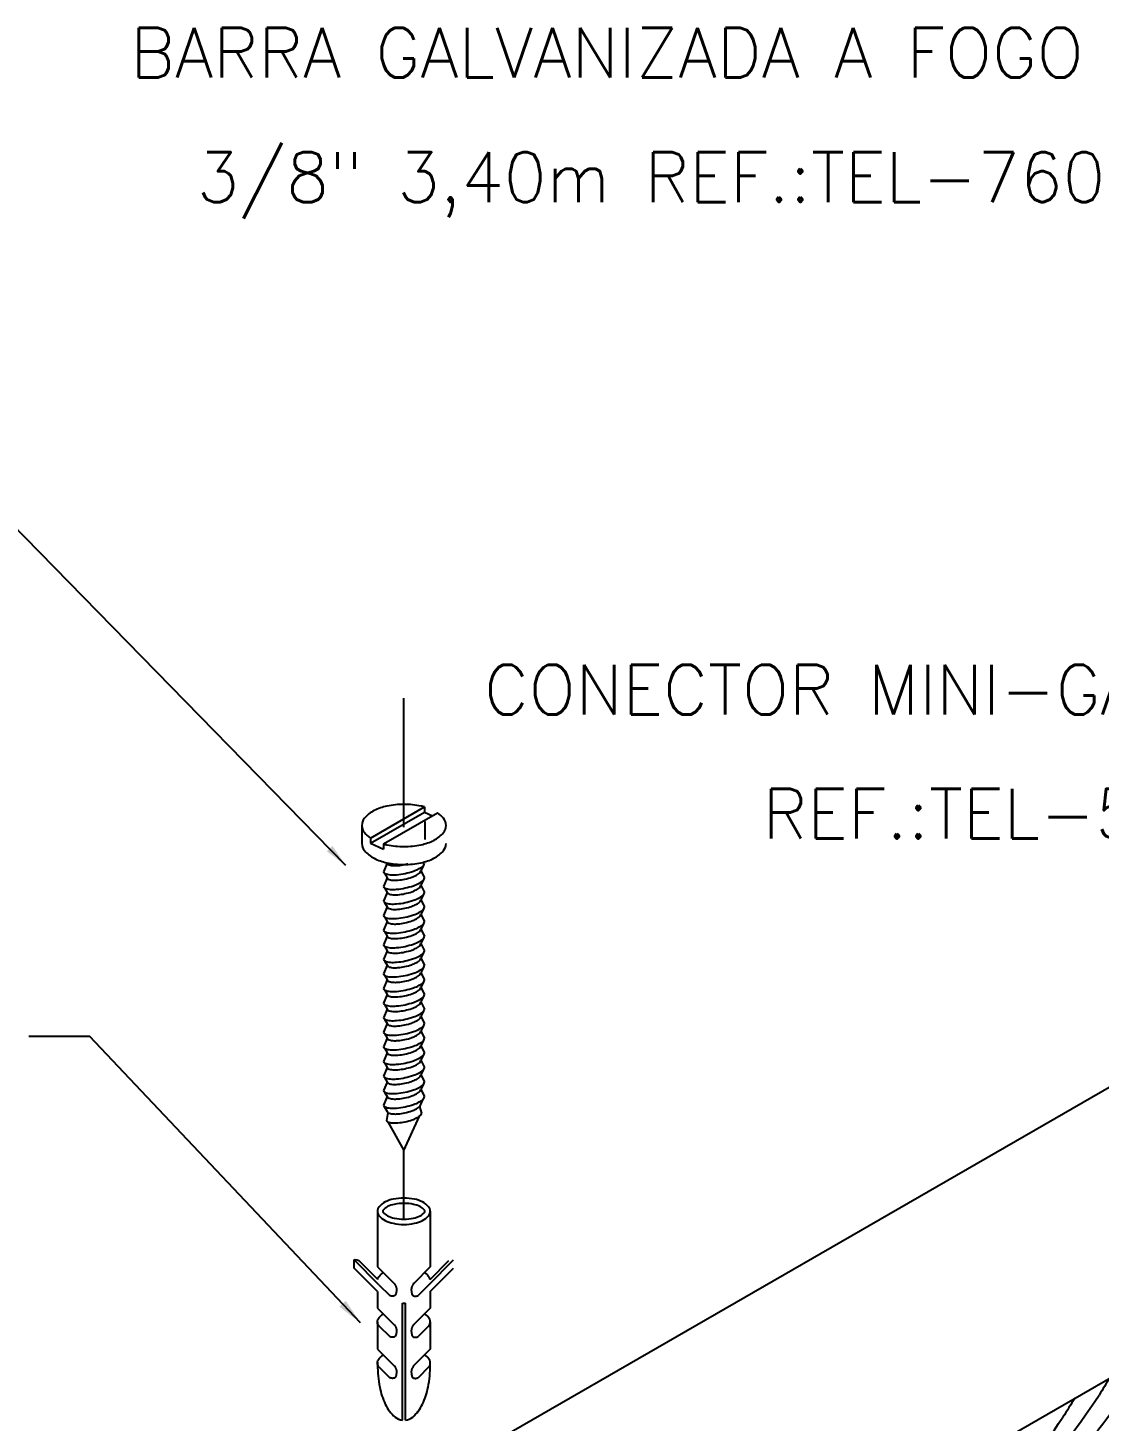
# Model space of a CAD drawing. Header units: millimetres. Extents: x -6448.6 to -6427.1, y -4392.2 to -4377.4.
# Drawn here: x -6443.34 to -6439.03, y -4382.97 to -4377.36 of the extents above; entities that cross this region are included whole.
import ezdxf

# ---------------------------------------------------------------- set-up
doc = ezdxf.new("R2010")
doc.units = ezdxf.units.MM
doc.header["$LTSCALE"] = 10
doc.linetypes.add('DASHDOT', pattern=[1, 0.5, -0.25, 0, -0.25])
doc.layers.add('Termotécnica', color=7, linetype='Continuous')
doc.styles.add('r80', font='romans.shx')

msp = doc.modelspace()

# ---------------------------------------------------------------- linework, layer by layer
at = {"layer": 'Termotécnica', "color": 2}
for p, q in [((-6442.06, -4380.7323), (-6443.6092, -4379.1475)), ((-6441.9617, -4380.6222), (-6441.7448, -4380.497)), ((-6441.7448, -4380.497), (-6441.7448, -4380.5179)), ((-6441.9617, -4380.6431), (-6441.7448, -4380.5179)), ((-6441.9085, -4380.6458), (-6441.6917, -4380.5206)), ((-6441.7448, -4380.5179), (-6441.7121, -4380.5324)), ((-6441.7435, -4380.5556), (-6441.7435, -4380.6277)), ((-6441.996, -4380.5714), (-6441.996, -4380.6436)), ((-6441.9617, -4380.6222), (-6441.9617, -4380.6431)), ((-6441.9617, -4380.6431), (-6441.9085, -4380.6667)), ((-6441.9085, -4380.6458), (-6441.9085, -4380.6667)), ((-6441.8944, -4380.7232), (-6441.9093, -4380.758)), ((-6441.7477, -4380.7316), (-6441.7596, -4380.7532)), ((-6441.8944, -4380.7818), (-6441.9093, -4380.8166)), ((-6441.9056, -4380.7634), (-6441.8944, -4380.7818)), ((-6441.7596, -4380.7532), (-6441.7448, -4380.7817)), ((-6441.7477, -4380.7902), (-6441.7596, -4380.8119)), ((-6441.9132, -4383.3071), (-6437.6413, -4380.8445)), ((-6441.8944, -4380.8405), (-6441.9093, -4380.8752)), ((-6441.9056, -4380.8221), (-6441.8944, -4380.8405)), ((-6441.7596, -4380.8119), (-6441.7448, -4380.8403)), ((-6441.8944, -4380.8991), (-6441.9093, -4380.9339)), ((-6441.9056, -4380.8807), (-6441.8944, -4380.8991)), ((-6441.7477, -4380.8488), (-6441.7596, -4380.8705)), ((-6441.7596, -4380.8705), (-6441.7448, -4380.8989)), ((-6441.8944, -4380.9577), (-6441.9093, -4380.9925)), ((-6441.9056, -4380.9393), (-6441.8944, -4380.9577)), ((-6441.7477, -4380.9075), (-6441.7596, -4380.9291)), ((-6441.7596, -4380.9291), (-6441.7448, -4380.9576)), ((-6441.9056, -4380.998), (-6441.8944, -4381.0164)), ((-6441.7477, -4380.9661), (-6441.7596, -4380.9878)), ((-6441.7596, -4380.9878), (-6441.7448, -4381.0162)), ((-6441.8944, -4381.0164), (-6441.9093, -4381.0511)), ((-6441.9056, -4381.0566), (-6441.8944, -4381.075)), ((-6441.7477, -4381.0247), (-6441.7596, -4381.0464)), ((-6441.7596, -4381.0464), (-6441.7448, -4381.0748)), ((-6441.8944, -4381.075), (-6441.9093, -4381.1098)), ((-6441.9056, -4381.1152), (-6441.8944, -4381.1337)), ((-6441.7477, -4381.0834), (-6441.7596, -4381.105)), ((-6441.7596, -4381.105), (-6441.7448, -4381.1335)), ((-6441.8944, -4381.1337), (-6441.9093, -4381.1684)), ((-6441.9056, -4381.1739), (-6441.8944, -4381.1923)), ((-6441.7477, -4381.142), (-6441.7596, -4381.1637)), ((-6441.7596, -4381.1637), (-6441.7448, -4381.1921)), ((-6441.8944, -4381.1923), (-6441.9093, -4381.2271)), ((-6441.9056, -4381.2325), (-6441.8944, -4381.2509)), ((-6441.7477, -4381.2006), (-6441.7596, -4381.2223)), ((-6441.7596, -4381.2223), (-6441.7448, -4381.2508)), ((-6441.8944, -4381.2509), (-6441.9093, -4381.2857)), ((-6441.9056, -4381.2911), (-6441.8944, -4381.3096)), ((-6441.7477, -4381.2593), (-6441.7596, -4381.281)), ((-6441.7596, -4381.281), (-6441.7448, -4381.3094)), ((-6441.8944, -4381.3096), (-6441.9093, -4381.3443)), ((-6441.9056, -4381.3498), (-6441.8944, -4381.3682)), ((-6441.7477, -4381.3179), (-6441.7596, -4381.3396)), ((-6441.7596, -4381.3396), (-6441.7448, -4381.368)), ((-6441.8944, -4381.3682), (-6441.9093, -4381.403)), ((-6441.7477, -4381.3766), (-6441.7596, -4381.3982)), ((-6441.7596, -4381.3982), (-6441.7448, -4381.4267)), ((-6443.3342, -4381.4185), (-6443.0907, -4381.4185)), ((-6442.0013, -4382.5716), (-6443.0907, -4381.4185)), ((-6441.8944, -4381.4268), (-6441.9093, -4381.4616)), ((-6441.9056, -4381.4084), (-6441.8944, -4381.4268)), ((-6441.7477, -4381.4352), (-6441.7596, -4381.4569)), ((-6441.7596, -4381.4569), (-6441.7448, -4381.4853)), ((-6441.8944, -4381.4855), (-6441.9093, -4381.5202)), ((-6441.9056, -4381.4671), (-6441.8944, -4381.4855)), ((-6441.7477, -4381.4938), (-6441.7596, -4381.5155)), ((-6441.7596, -4381.5155), (-6441.7448, -4381.5439)), ((-6441.8944, -4381.5441), (-6441.9093, -4381.5789)), ((-6441.9056, -4381.5257), (-6441.8944, -4381.5441)), ((-6441.7477, -4381.5525), (-6441.7596, -4381.5741)), ((-6441.7596, -4381.5741), (-6441.7448, -4381.6026)), ((-6441.8944, -4381.6028), (-6441.9093, -4381.6375)), ((-6441.9056, -4381.5843), (-6441.8944, -4381.6028)), ((-6441.7477, -4381.6111), (-6441.7596, -4381.6328)), ((-6441.8944, -4381.6614), (-6441.9093, -4381.6962)), ((-6441.9056, -4381.643), (-6441.8944, -4381.6614)), ((-6441.7596, -4381.6328), (-6441.7448, -4381.6612)), ((-6441.7596, -4381.693), (-6441.7498, -4381.6718)), ((-6441.9065, -4381.701), (-6441.8944, -4381.7216)), ((-6441.8921, -4381.7255), (-6441.8967, -4381.7573)), ((-6441.827, -4381.8787), (-6441.7642, -4381.7399)), ((-6441.7638, -4381.7018), (-6441.756, -4381.7274)), ((-6441.8918, -4381.7628), (-6441.827, -4381.8787)), ((-6440.74, -4383.8019), (-6437.5073, -4381.9373)), ((-6441.9329, -4382.1224), (-6441.9329, -4382.3458)), ((-6441.7212, -4382.1224), (-6441.7212, -4382.3458)), ((-6441.9272, -4382.418), (-6442.027, -4382.3182)), ((-6442.027, -4382.3515), (-6442.027, -4382.3182)), ((-6441.9329, -4382.4456), (-6442.027, -4382.3515)), ((-6441.9323, -4382.3963), (-6442.008, -4382.3206)), ((-6441.9329, -4382.3458), (-6441.8663, -4382.4123)), ((-6441.7212, -4382.3458), (-6441.7877, -4382.4123)), ((-6441.7269, -4382.418), (-6441.6271, -4382.3182)), ((-6441.7218, -4382.3963), (-6441.6461, -4382.3206)), ((-6441.7212, -4382.4456), (-6441.6271, -4382.3515)), ((-6441.9329, -4382.4456), (-6441.9329, -4382.5121)), ((-6441.9272, -4382.418), (-6441.8839, -4382.4613)), ((-6441.7269, -4382.418), (-6441.7702, -4382.4613)), ((-6441.7212, -4382.4456), (-6441.7212, -4382.5121)), ((-6441.9329, -4382.5121), (-6441.8644, -4382.5806)), ((-6441.8329, -4382.492), (-6441.8211, -4382.492)), ((-6441.8329, -4382.9629), (-6441.8329, -4382.492)), ((-6441.8211, -4382.9629), (-6441.8211, -4382.492)), ((-6441.7212, -4382.5121), (-6441.7897, -4382.5806)), ((-6441.9329, -4382.5672), (-6441.9329, -4382.6774)), ((-6441.9272, -4382.5832), (-6441.8839, -4382.6265)), ((-6441.7269, -4382.5832), (-6441.7702, -4382.6265)), ((-6441.7212, -4382.5672), (-6441.7212, -4382.6774)), ((-6441.9329, -4382.6774), (-6441.8644, -4382.7458)), ((-6441.7212, -4382.6774), (-6441.7897, -4382.7458)), ((-6441.9272, -4382.7485), (-6441.8839, -4382.7918)), ((-6441.7269, -4382.7485), (-6441.7702, -4382.7918))]:
    msp.add_line(p, q, dxfattribs=at)
at = {"layer": 'Termotécnica', "color": 1, "linetype": 'DASHDOT'}
for p, q in [((-6441.827, -4380.5789), (-6441.827, -4380.0599)), ((-6441.827, -4382.1541), (-6441.827, -4381.8787))]:
    msp.add_line(p, q, dxfattribs=at)
at = {"layer": 'Termotécnica', "color": 2}
for points in [[(-6441.7448, -4380.497, 0.016409), (-6441.7582, -4380.4937, 0.051099), (-6441.8267, -4380.4867, 0.051099), (-6441.8952, -4380.4937, 0.064948), (-6441.9464, -4380.5115, 0.104203), (-6441.9857, -4380.5427, 0.174705), (-6441.996, -4380.5714, 0.174705), (-6441.9857, -4380.6001, 0.06738), (-6441.9617, -4380.6222, 0.064948)], [(-6441.6573, -4380.5714, 0.174705), (-6441.6677, -4380.5427, 0.06738), (-6441.6917, -4380.5206, 0.064948)], [(-6441.9085, -4380.6458, 0.016409), (-6441.8952, -4380.6491, 0.051099), (-6441.8267, -4380.6561, 0.051099), (-6441.7582, -4380.6491, 0.064948), (-6441.7069, -4380.6313, 0.104203), (-6441.6677, -4380.6001, 0.174705), (-6441.6573, -4380.5714, 0.174705)], [(-6441.996, -4380.6436, 0.174705), (-6441.9857, -4380.6723, 0.104203), (-6441.9464, -4380.7035, 0.064948), (-6441.8952, -4380.7212, 0.051099), (-6441.8267, -4380.7283, 0.051099), (-6441.7582, -4380.7212, 0.064948), (-6441.7069, -4380.7035, 0.104203), (-6441.6677, -4380.6723, 0.174705), (-6441.6573, -4380.6436, 0.174705)], [(-6441.9323, -4382.3963, -0.122515), (-6441.9264, -4382.3841, -0.074458), (-6441.9096, -4382.369, -0.064948)], [(-6441.7218, -4382.3963, 0.122515), (-6441.7277, -4382.3841, 0.074458), (-6441.7444, -4382.369, 0.064948)], [(-6441.9329, -4382.5672, -0.174705), (-6441.9264, -4382.5493, -0.074458), (-6441.9096, -4382.5343, -0.064948)], [(-6441.9264, -4382.5851, -0.174705), (-6441.9329, -4382.5672, -0.174705)], [(-6441.9272, -4382.5832, -0.021127), (-6441.9287, -4382.5819, -0.170198)], [(-6441.7212, -4382.5672, 0.174705), (-6441.7277, -4382.5493, 0.074458), (-6441.7444, -4382.5343, 0.064948)], [(-6441.7277, -4382.5851, 0.174705), (-6441.7212, -4382.5672, 0.174705)], [(-6441.7269, -4382.5832, 0.021127), (-6441.7253, -4382.5819, 0.170198)], [(-6441.9329, -4382.7325, -0.174705), (-6441.9264, -4382.7145, -0.074458), (-6441.9096, -4382.6995, -0.064948)], [(-6441.9328, -4382.7293, 0.005298), (-6441.9329, -4382.7393, 0.048405), (-6441.9241, -4382.83, 0.062165), (-6441.9019, -4382.8976, 0.102796), (-6441.8625, -4382.9499, 0.153617), (-6441.8329, -4382.9629, 0.181773)], [(-6441.9287, -4382.7472, -0.138405), (-6441.9329, -4382.7325, -0.174705)], [(-6441.9272, -4382.7485, -0.021127), (-6441.9287, -4382.7472, -0.170198)], [(-6441.8211, -4382.9629, 0.153617), (-6441.7916, -4382.9499, 0.102796), (-6441.7521, -4382.8976, 0.062165), (-6441.7299, -4382.83, 0.048405), (-6441.7211, -4382.7393, 0.005298), (-6441.7212, -4382.7293, 0.062165)], [(-6441.7212, -4382.7325, 0.174705), (-6441.7277, -4382.7145, 0.074458), (-6441.7444, -4382.6995, 0.064948)], [(-6441.7277, -4382.7504, 0.174705), (-6441.7212, -4382.7325, 0.174705)], [(-6441.7269, -4382.7485, 0.021127), (-6441.7253, -4382.7472, 0.170198)]]:
    msp.add_lwpolyline(points, format="xyb", dxfattribs=at)
at = {"layer": 'Termotécnica', "color": 1}
for points in [[(-6441.9093, -4380.758, 0.24548), (-6441.9042, -4380.7642, 0.082009), (-6441.8817, -4380.7696, 0.04047), (-6441.8563, -4380.7694, 0.029714), (-6441.822, -4380.7642, 0.029714), (-6441.7887, -4380.755, 0.04047), (-6441.7653, -4380.7449, 0.082009), (-6441.747, -4380.7309, 0.24548), (-6441.7448, -4380.723, 0.24548)], [(-6441.8944, -4380.7232, 0.24548), (-6441.8901, -4380.7283, 0.082009), (-6441.8717, -4380.7327, 0.04047), (-6441.8509, -4380.7325, 0.029714), (-6441.8229, -4380.7283, 0.013189), (-6441.8106, -4380.7254, 0.04047)], [(-6441.9093, -4380.8166, 0.24548), (-6441.9042, -4380.8229, 0.082009), (-6441.8817, -4380.8282, 0.04047), (-6441.8563, -4380.828, 0.029714), (-6441.822, -4380.8228, 0.029714), (-6441.7887, -4380.8137, 0.04047), (-6441.7653, -4380.8035, 0.082009), (-6441.747, -4380.7895, 0.24548), (-6441.7448, -4380.7817, 0.24548)], [(-6441.8944, -4380.7818, 0.24548), (-6441.8901, -4380.787, 0.082009), (-6441.8717, -4380.7914, 0.04047), (-6441.8509, -4380.7912, 0.029714), (-6441.8229, -4380.7869, 0.029714), (-6441.7956, -4380.7794, 0.04047), (-6441.7764, -4380.7711, 0.082009), (-6441.7614, -4380.7596, 0.24548), (-6441.7596, -4380.7532, 0.24548)], [(-6441.9093, -4380.8752, 0.24548), (-6441.9042, -4380.8815, 0.082009), (-6441.8817, -4380.8869, 0.04047), (-6441.8563, -4380.8866, 0.029714), (-6441.822, -4380.8815, 0.029714), (-6441.7887, -4380.8723, 0.04047), (-6441.7653, -4380.8622, 0.082009), (-6441.747, -4380.8481, 0.24548), (-6441.7448, -4380.8403, 0.24548)], [(-6441.8944, -4380.8405, 0.24548), (-6441.8901, -4380.8456, 0.082009), (-6441.8717, -4380.85, 0.04047), (-6441.8509, -4380.8498, 0.029714), (-6441.8229, -4380.8456, 0.029714), (-6441.7956, -4380.8381, 0.04047), (-6441.7764, -4380.8298, 0.082009), (-6441.7614, -4380.8183, 0.24548), (-6441.7596, -4380.8119, 0.24548)], [(-6441.9093, -4380.9339, 0.24548), (-6441.9042, -4380.9401, 0.082009), (-6441.8817, -4380.9455, 0.04047), (-6441.8563, -4380.9453, 0.029714), (-6441.822, -4380.9401, 0.029714), (-6441.7887, -4380.9309, 0.04047), (-6441.7653, -4380.9208, 0.082009), (-6441.747, -4380.9068, 0.24548), (-6441.7448, -4380.8989, 0.24548)], [(-6441.8944, -4380.8991, 0.24548), (-6441.8901, -4380.9042, 0.082009), (-6441.8717, -4380.9086, 0.04047), (-6441.8509, -4380.9084, 0.029714), (-6441.8229, -4380.9042, 0.029714), (-6441.7956, -4380.8967, 0.04047), (-6441.7764, -4380.8884, 0.082009), (-6441.7614, -4380.8769, 0.24548), (-6441.7596, -4380.8705, 0.24548)], [(-6441.9093, -4380.9925, 0.24548), (-6441.9042, -4380.9988, 0.082009), (-6441.8817, -4381.0042, 0.04047), (-6441.8563, -4381.0039, 0.029714), (-6441.822, -4380.9987, 0.029714), (-6441.7887, -4380.9896, 0.04047), (-6441.7653, -4380.9795, 0.082009), (-6441.747, -4380.9654, 0.24548), (-6441.7448, -4380.9576, 0.24548)], [(-6441.8944, -4380.9577, 0.24548), (-6441.8901, -4380.9629, 0.082009), (-6441.8717, -4380.9673, 0.04047), (-6441.8509, -4380.9671, 0.029714), (-6441.8229, -4380.9629, 0.029714), (-6441.7956, -4380.9553, 0.04047), (-6441.7764, -4380.9471, 0.082009), (-6441.7614, -4380.9355, 0.24548), (-6441.7596, -4380.9291, 0.24548)], [(-6441.8944, -4381.0164, 0.24548), (-6441.8901, -4381.0215, 0.082009), (-6441.8717, -4381.0259, 0.04047), (-6441.8509, -4381.0257, 0.029714), (-6441.8229, -4381.0215, 0.029714), (-6441.7956, -4381.014, 0.04047), (-6441.7764, -4381.0057, 0.082009), (-6441.7614, -4380.9942, 0.24548), (-6441.7596, -4380.9878, 0.24548)], [(-6441.9093, -4381.0511, 0.24548), (-6441.9042, -4381.0574, 0.082009), (-6441.8817, -4381.0628, 0.04047), (-6441.8563, -4381.0626, 0.029714), (-6441.822, -4381.0574, 0.029714), (-6441.7887, -4381.0482, 0.04047), (-6441.7653, -4381.0381, 0.082009), (-6441.747, -4381.024, 0.24548), (-6441.7448, -4381.0162, 0.24548)], [(-6441.8944, -4381.075, 0.24548), (-6441.8901, -4381.0802, 0.082009), (-6441.8717, -4381.0846, 0.04047), (-6441.8509, -4381.0844, 0.029714), (-6441.8229, -4381.0801, 0.029714), (-6441.7956, -4381.0726, 0.04047), (-6441.7764, -4381.0643, 0.082009), (-6441.7614, -4381.0528, 0.24548), (-6441.7596, -4381.0464, 0.24548)], [(-6441.9093, -4381.1098, 0.24548), (-6441.9042, -4381.1161, 0.082009), (-6441.8817, -4381.1214, 0.04047), (-6441.8563, -4381.1212, 0.029714), (-6441.822, -4381.116, 0.029714), (-6441.7887, -4381.1068, 0.04047), (-6441.7653, -4381.0967, 0.082009), (-6441.747, -4381.0827, 0.24548), (-6441.7448, -4381.0748, 0.24548)], [(-6441.8944, -4381.1337, 0.24548), (-6441.8901, -4381.1388, 0.082009), (-6441.8717, -4381.1432, 0.04047), (-6441.8509, -4381.143, 0.029714), (-6441.8229, -4381.1388, 0.029714), (-6441.7956, -4381.1312, 0.04047), (-6441.7764, -4381.123, 0.082009), (-6441.7614, -4381.1115, 0.24548), (-6441.7596, -4381.105, 0.24548)], [(-6441.9093, -4381.1684, 0.24548), (-6441.9042, -4381.1747, 0.082009), (-6441.8817, -4381.1801, 0.04047), (-6441.8563, -4381.1798, 0.029714), (-6441.822, -4381.1747, 0.029714), (-6441.7887, -4381.1655, 0.04047), (-6441.7653, -4381.1554, 0.082009), (-6441.747, -4381.1413, 0.24548), (-6441.7448, -4381.1335, 0.24548)], [(-6441.8944, -4381.1923, 0.24548), (-6441.8901, -4381.1974, 0.082009), (-6441.8717, -4381.2018, 0.04047), (-6441.8509, -4381.2016, 0.029714), (-6441.8229, -4381.1974, 0.029714), (-6441.7956, -4381.1899, 0.04047), (-6441.7764, -4381.1816, 0.082009), (-6441.7614, -4381.1701, 0.24548), (-6441.7596, -4381.1637, 0.24548)], [(-6441.9093, -4381.2271, 0.24548), (-6441.9042, -4381.2333, 0.082009), (-6441.8817, -4381.2387, 0.04047), (-6441.8563, -4381.2385, 0.029714), (-6441.822, -4381.2333, 0.029714), (-6441.7887, -4381.2241, 0.04047), (-6441.7653, -4381.214, 0.082009), (-6441.747, -4381.1999, 0.24548), (-6441.7448, -4381.1921, 0.24548)], [(-6441.8944, -4381.2509, 0.24548), (-6441.8901, -4381.2561, 0.082009), (-6441.8717, -4381.2605, 0.04047), (-6441.8509, -4381.2603, 0.029714), (-6441.8229, -4381.256, 0.029714), (-6441.7956, -4381.2485, 0.04047), (-6441.7764, -4381.2402, 0.082009), (-6441.7614, -4381.2287, 0.24548), (-6441.7596, -4381.2223, 0.24548)], [(-6441.9093, -4381.2857, 0.24548), (-6441.9042, -4381.292, 0.082009), (-6441.8817, -4381.2973, 0.04047), (-6441.8563, -4381.2971, 0.029714), (-6441.822, -4381.2919, 0.029714), (-6441.7887, -4381.2827, 0.04047), (-6441.7653, -4381.2726, 0.082009), (-6441.747, -4381.2586, 0.24548), (-6441.7448, -4381.2508, 0.24548)], [(-6441.8944, -4381.3096, 0.24548), (-6441.8901, -4381.3147, 0.082009), (-6441.8717, -4381.3191, 0.04047), (-6441.8509, -4381.3189, 0.029714), (-6441.8229, -4381.3147, 0.029714), (-6441.7956, -4381.3072, 0.04047), (-6441.7764, -4381.2989, 0.082009), (-6441.7614, -4381.2874, 0.24548), (-6441.7596, -4381.281, 0.24548)], [(-6441.9093, -4381.3443, 0.24548), (-6441.9042, -4381.3506, 0.082009), (-6441.8817, -4381.356, 0.04047), (-6441.8563, -4381.3557, 0.029714), (-6441.822, -4381.3506, 0.029714), (-6441.7887, -4381.3414, 0.04047), (-6441.7653, -4381.3313, 0.082009), (-6441.747, -4381.3172, 0.24548), (-6441.7448, -4381.3094, 0.24548)], [(-6441.8944, -4381.3682, 0.24548), (-6441.8901, -4381.3733, 0.082009), (-6441.8717, -4381.3777, 0.04047), (-6441.8509, -4381.3775, 0.029714), (-6441.8229, -4381.3733, 0.029714), (-6441.7956, -4381.3658, 0.04047), (-6441.7764, -4381.3575, 0.082009), (-6441.7614, -4381.346, 0.24548), (-6441.7596, -4381.3396, 0.24548)], [(-6441.9093, -4381.403, 0.24548), (-6441.9042, -4381.4092, 0.082009), (-6441.8817, -4381.4146, 0.04047), (-6441.8563, -4381.4144, 0.029714), (-6441.822, -4381.4092, 0.029714), (-6441.7887, -4381.4, 0.04047), (-6441.7653, -4381.3899, 0.082009), (-6441.747, -4381.3759, 0.24548), (-6441.7448, -4381.368, 0.24548)], [(-6441.8944, -4381.4268, 0.24548), (-6441.8901, -4381.432, 0.082009), (-6441.8717, -4381.4364, 0.04047), (-6441.8509, -4381.4362, 0.029714), (-6441.8229, -4381.432, 0.029714), (-6441.7956, -4381.4244, 0.04047), (-6441.7764, -4381.4161, 0.082009), (-6441.7614, -4381.4046, 0.24548), (-6441.7596, -4381.3982, 0.24548)], [(-6441.9093, -4381.4616, 0.24548), (-6441.9042, -4381.4679, 0.082009), (-6441.8817, -4381.4733, 0.04047), (-6441.8563, -4381.473, 0.029714), (-6441.822, -4381.4678, 0.029714), (-6441.7887, -4381.4587, 0.04047), (-6441.7653, -4381.4485, 0.082009), (-6441.747, -4381.4345, 0.24548), (-6441.7448, -4381.4267, 0.24548)], [(-6441.8944, -4381.4855, 0.24548), (-6441.8901, -4381.4906, 0.082009), (-6441.8717, -4381.495, 0.04047), (-6441.8509, -4381.4948, 0.029714), (-6441.8229, -4381.4906, 0.029714), (-6441.7956, -4381.4831, 0.04047), (-6441.7764, -4381.4748, 0.082009), (-6441.7614, -4381.4633, 0.24548), (-6441.7596, -4381.4569, 0.24548)], [(-6441.9093, -4381.5202, 0.24548), (-6441.9042, -4381.5265, 0.082009), (-6441.8817, -4381.5319, 0.04047), (-6441.8563, -4381.5316, 0.029714), (-6441.822, -4381.5265, 0.029714), (-6441.7887, -4381.5173, 0.04047), (-6441.7653, -4381.5072, 0.082009), (-6441.747, -4381.4931, 0.24548), (-6441.7448, -4381.4853, 0.24548)], [(-6441.8944, -4381.5441, 0.24548), (-6441.8901, -4381.5492, 0.082009), (-6441.8717, -4381.5537, 0.04047), (-6441.8509, -4381.5535, 0.029714), (-6441.8229, -4381.5492, 0.029714), (-6441.7956, -4381.5417, 0.04047), (-6441.7764, -4381.5334, 0.082009), (-6441.7614, -4381.5219, 0.24548), (-6441.7596, -4381.5155, 0.24548)], [(-6441.9093, -4381.5789, 0.24548), (-6441.9042, -4381.5851, 0.082009), (-6441.8817, -4381.5905, 0.04047), (-6441.8563, -4381.5903, 0.029714), (-6441.822, -4381.5851, 0.029714), (-6441.7887, -4381.5759, 0.04047), (-6441.7653, -4381.5658, 0.082009), (-6441.747, -4381.5518, 0.24548), (-6441.7448, -4381.5439, 0.24548)], [(-6441.8944, -4381.6028, 0.24548), (-6441.8901, -4381.6079, 0.082009), (-6441.8717, -4381.6123, 0.04047), (-6441.8509, -4381.6121, 0.029714), (-6441.8229, -4381.6079, 0.029714), (-6441.7956, -4381.6003, 0.04047), (-6441.7764, -4381.5921, 0.082009), (-6441.7614, -4381.5806, 0.24548), (-6441.7596, -4381.5741, 0.24548)], [(-6441.9093, -4381.6375, 0.24548), (-6441.9042, -4381.6438, 0.082009), (-6441.8817, -4381.6492, 0.04047), (-6441.8563, -4381.6489, 0.029714), (-6441.822, -4381.6438, 0.029714), (-6441.7887, -4381.6346, 0.04047), (-6441.7653, -4381.6245, 0.082009), (-6441.747, -4381.6104, 0.24548), (-6441.7448, -4381.6026, 0.24548)], [(-6441.9093, -4381.6962, 0.24548), (-6441.9042, -4381.7024, 0.082009), (-6441.8817, -4381.7078, 0.04047), (-6441.8563, -4381.7076, 0.029714), (-6441.822, -4381.7024, 0.029714), (-6441.7887, -4381.6932, 0.04047), (-6441.7653, -4381.6831, 0.082009), (-6441.747, -4381.669, 0.24548), (-6441.7448, -4381.6612, 0.24548)], [(-6441.8944, -4381.6614, 0.24548), (-6441.8901, -4381.6665, 0.082009), (-6441.8717, -4381.6709, 0.04047), (-6441.8509, -4381.6707, 0.029714), (-6441.8229, -4381.6665, 0.029714), (-6441.7956, -4381.659, 0.04047), (-6441.7764, -4381.6507, 0.082009), (-6441.7614, -4381.6392, 0.24548), (-6441.7596, -4381.6328, 0.24548)], [(-6441.8967, -4381.7573, 0.24548), (-6441.8923, -4381.7626, 0.082009), (-6441.873, -4381.7672, 0.04047), (-6441.8513, -4381.767, 0.029714), (-6441.822, -4381.7626, 0.029714), (-6441.7935, -4381.7547, 0.04047), (-6441.7735, -4381.7461, 0.082009), (-6441.7578, -4381.7341, 0.24548), (-6441.756, -4381.7274, 0.24548)], [(-6441.8944, -4381.7216, 0.24548), (-6441.8901, -4381.7267, 0.082009), (-6441.8717, -4381.7311, 0.04047), (-6441.8509, -4381.7309, 0.029714), (-6441.8229, -4381.7267, 0.029714), (-6441.7956, -4381.7192, 0.04047), (-6441.7764, -4381.7109, 0.082009), (-6441.7614, -4381.6994, 0.24548), (-6441.7596, -4381.693, 0.24548)]]:
    msp.add_lwpolyline(points, format="xyb", dxfattribs=at)
at = {"layer": 'Termotécnica', "color": 2}
for points in [[(-6441.7212, -4382.1224, 0.174705), (-6441.7277, -4382.1044, 0.104203), (-6441.7522, -4382.085, 0.064948), (-6441.7842, -4382.0738, 0.051099), (-6441.827, -4382.0695, 0.051099), (-6441.8698, -4382.0738, 0.064948), (-6441.9019, -4382.085, 0.104203), (-6441.9264, -4382.1044, 0.174705), (-6441.9329, -4382.1224, 0.174705), (-6441.9264, -4382.1403, 0.104203), (-6441.9019, -4382.1598, 0.064948), (-6441.8698, -4382.1709, 0.051099), (-6441.827, -4382.1753, 0.051099), (-6441.7842, -4382.1709, 0.064948), (-6441.7522, -4382.1598, 0.104203), (-6441.7277, -4382.1403, 0.174705)], [(-6441.7424, -4382.1224, 0.174705), (-6441.744, -4382.1179, 0.104203), (-6441.7617, -4382.1039, 0.064948), (-6441.7885, -4382.0946, 0.051099), (-6441.827, -4382.0906, 0.051099), (-6441.8655, -4382.0946, 0.064948), (-6441.8924, -4382.1039, 0.104203), (-6441.9101, -4382.1179, 0.174705), (-6441.9117, -4382.1224, 0.174705), (-6441.9101, -4382.1268, 0.104203), (-6441.8924, -4382.1409, 0.064948), (-6441.8655, -4382.1502, 0.051099), (-6441.827, -4382.1541, 0.051099), (-6441.7885, -4382.1502, 0.064948), (-6441.7617, -4382.1409, 0.104203), (-6441.744, -4382.1268, 0.174705)]]:
    msp.add_lwpolyline(points, format="xyb", close=True, dxfattribs=at)
for points in [[(-6442.027, -4382.3182), (-6442.0222, -4382.3163), (-6442.015, -4382.3172), (-6442.008, -4382.3206)], [(-6441.8663, -4382.4123), (-6441.865, -4382.4145), (-6441.8638, -4382.4164), (-6441.8627, -4382.4181), (-6441.8618, -4382.4197), (-6441.8611, -4382.4211), (-6441.8604, -4382.4224), (-6441.8599, -4382.4235), (-6441.8594, -4382.4246), (-6441.859, -4382.4256), (-6441.8587, -4382.4265), (-6441.8584, -4382.4274), (-6441.8581, -4382.4282), (-6441.8579, -4382.429), (-6441.8577, -4382.4298), (-6441.8575, -4382.4306), (-6441.8573, -4382.4314), (-6441.8572, -4382.4322), (-6441.8571, -4382.4331), (-6441.8569, -4382.434), (-6441.8569, -4382.4349), (-6441.8568, -4382.4358), (-6441.8567, -4382.4368), (-6441.8567, -4382.4377), (-6441.8567, -4382.4387), (-6441.8568, -4382.4397), (-6441.8568, -4382.4407), (-6441.8569, -4382.4418), (-6441.857, -4382.4428), (-6441.8572, -4382.4438), (-6441.8573, -4382.4448), (-6441.8574, -4382.4458), (-6441.8576, -4382.4468), (-6441.8577, -4382.4477), (-6441.8579, -4382.4487), (-6441.8581, -4382.4496), (-6441.8582, -4382.4505), (-6441.8584, -4382.4514), (-6441.8586, -4382.4522), (-6441.8588, -4382.4531), (-6441.8591, -4382.4539), (-6441.8593, -4382.4547), (-6441.8596, -4382.4555), (-6441.8599, -4382.4563), (-6441.8602, -4382.457), (-6441.8606, -4382.4577), (-6441.861, -4382.4584), (-6441.8614, -4382.459), (-6441.8618, -4382.4596), (-6441.8622, -4382.4601), (-6441.8627, -4382.4606), (-6441.8631, -4382.461), (-6441.8636, -4382.4614), (-6441.8641, -4382.4617), (-6441.8646, -4382.462), (-6441.8651, -4382.4623), (-6441.8656, -4382.4626), (-6441.8662, -4382.4628), (-6441.8667, -4382.4629), (-6441.8673, -4382.4631), (-6441.8679, -4382.4632), (-6441.8686, -4382.4634), (-6441.8693, -4382.4635), (-6441.8701, -4382.4636), (-6441.871, -4382.4637), (-6441.872, -4382.4637), (-6441.8731, -4382.4638), (-6441.8744, -4382.4637), (-6441.8759, -4382.4636), (-6441.8775, -4382.4633), (-6441.8794, -4382.4629), (-6441.8815, -4382.4622), (-6441.8839, -4382.4613)], [(-6441.7877, -4382.4123), (-6441.7891, -4382.4145), (-6441.7903, -4382.4164), (-6441.7913, -4382.4181), (-6441.7922, -4382.4197), (-6441.793, -4382.4211), (-6441.7936, -4382.4224), (-6441.7942, -4382.4235), (-6441.7946, -4382.4246), (-6441.795, -4382.4256), (-6441.7954, -4382.4265), (-6441.7957, -4382.4274), (-6441.796, -4382.4282), (-6441.7962, -4382.429), (-6441.7964, -4382.4298), (-6441.7966, -4382.4306), (-6441.7967, -4382.4314), (-6441.7969, -4382.4322), (-6441.797, -4382.4331), (-6441.7971, -4382.434), (-6441.7972, -4382.4349), (-6441.7973, -4382.4358), (-6441.7973, -4382.4368), (-6441.7973, -4382.4377), (-6441.7973, -4382.4387), (-6441.7973, -4382.4397), (-6441.7972, -4382.4407), (-6441.7971, -4382.4418), (-6441.797, -4382.4428), (-6441.7969, -4382.4438), (-6441.7968, -4382.4448), (-6441.7966, -4382.4458), (-6441.7965, -4382.4468), (-6441.7963, -4382.4477), (-6441.7962, -4382.4487), (-6441.796, -4382.4496), (-6441.7958, -4382.4505), (-6441.7957, -4382.4514), (-6441.7955, -4382.4522), (-6441.7952, -4382.4531), (-6441.795, -4382.4539), (-6441.7947, -4382.4547), (-6441.7945, -4382.4555), (-6441.7941, -4382.4563), (-6441.7938, -4382.457), (-6441.7935, -4382.4577), (-6441.7931, -4382.4584), (-6441.7927, -4382.459), (-6441.7923, -4382.4596), (-6441.7918, -4382.4601), (-6441.7914, -4382.4606), (-6441.7909, -4382.461), (-6441.7905, -4382.4614), (-6441.79, -4382.4617), (-6441.7895, -4382.462), (-6441.7889, -4382.4623), (-6441.7884, -4382.4626), (-6441.7879, -4382.4628), (-6441.7874, -4382.4629), (-6441.7868, -4382.4631), (-6441.7862, -4382.4632), (-6441.7855, -4382.4634), (-6441.7848, -4382.4635), (-6441.7839, -4382.4636), (-6441.7831, -4382.4637), (-6441.7821, -4382.4637), (-6441.7809, -4382.4638), (-6441.7797, -4382.4637), (-6441.7782, -4382.4636), (-6441.7766, -4382.4633), (-6441.7747, -4382.4629), (-6441.7726, -4382.4622), (-6441.7702, -4382.4613)], [(-6441.8663, -4382.5776), (-6441.865, -4382.5797), (-6441.8638, -4382.5816), (-6441.8627, -4382.5834), (-6441.8618, -4382.5849), (-6441.8611, -4382.5863), (-6441.8604, -4382.5876), (-6441.8599, -4382.5888), (-6441.8594, -4382.5898), (-6441.859, -4382.5908), (-6441.8587, -4382.5917), (-6441.8584, -4382.5926), (-6441.8581, -4382.5934), (-6441.8579, -4382.5942), (-6441.8577, -4382.595), (-6441.8575, -4382.5958), (-6441.8573, -4382.5966), (-6441.8572, -4382.5974), (-6441.8571, -4382.5983), (-6441.8569, -4382.5992), (-6441.8569, -4382.6001), (-6441.8568, -4382.6011), (-6441.8567, -4382.602), (-6441.8567, -4382.603), (-6441.8567, -4382.604), (-6441.8568, -4382.605), (-6441.8568, -4382.606), (-6441.8569, -4382.607), (-6441.857, -4382.608), (-6441.8572, -4382.609), (-6441.8573, -4382.61), (-6441.8574, -4382.611), (-6441.8576, -4382.612), (-6441.8577, -4382.613), (-6441.8579, -4382.6139), (-6441.8581, -4382.6148), (-6441.8582, -4382.6157), (-6441.8584, -4382.6166), (-6441.8586, -4382.6175), (-6441.8588, -4382.6183), (-6441.8591, -4382.6192), (-6441.8593, -4382.62), (-6441.8596, -4382.6208), (-6441.8599, -4382.6215), (-6441.8602, -4382.6223), (-6441.8606, -4382.623), (-6441.861, -4382.6236), (-6441.8614, -4382.6242), (-6441.8618, -4382.6248), (-6441.8622, -4382.6253), (-6441.8627, -4382.6258), (-6441.8631, -4382.6262), (-6441.8636, -4382.6266), (-6441.8641, -4382.627), (-6441.8646, -4382.6273), (-6441.8651, -4382.6276), (-6441.8656, -4382.6278), (-6441.8662, -4382.628), (-6441.8667, -4382.6282), (-6441.8673, -4382.6283), (-6441.8679, -4382.6285), (-6441.8686, -4382.6286), (-6441.8693, -4382.6287), (-6441.8701, -4382.6288), (-6441.871, -4382.6289), (-6441.872, -4382.629), (-6441.8731, -4382.629), (-6441.8744, -4382.629), (-6441.8759, -4382.6288), (-6441.8775, -4382.6286), (-6441.8794, -4382.6281), (-6441.8815, -4382.6275), (-6441.8839, -4382.6265)], [(-6441.7877, -4382.5776), (-6441.7891, -4382.5797), (-6441.7903, -4382.5816), (-6441.7913, -4382.5834), (-6441.7922, -4382.5849), (-6441.793, -4382.5863), (-6441.7936, -4382.5876), (-6441.7942, -4382.5888), (-6441.7946, -4382.5898), (-6441.795, -4382.5908), (-6441.7954, -4382.5917), (-6441.7957, -4382.5926), (-6441.796, -4382.5934), (-6441.7962, -4382.5942), (-6441.7964, -4382.595), (-6441.7966, -4382.5958), (-6441.7967, -4382.5966), (-6441.7969, -4382.5974), (-6441.797, -4382.5983), (-6441.7971, -4382.5992), (-6441.7972, -4382.6001), (-6441.7973, -4382.6011), (-6441.7973, -4382.602), (-6441.7973, -4382.603), (-6441.7973, -4382.604), (-6441.7973, -4382.605), (-6441.7972, -4382.606), (-6441.7971, -4382.607), (-6441.797, -4382.608), (-6441.7969, -4382.609), (-6441.7968, -4382.61), (-6441.7966, -4382.611), (-6441.7965, -4382.612), (-6441.7963, -4382.613), (-6441.7962, -4382.6139), (-6441.796, -4382.6148), (-6441.7958, -4382.6157), (-6441.7957, -4382.6166), (-6441.7955, -4382.6175), (-6441.7952, -4382.6183), (-6441.795, -4382.6192), (-6441.7947, -4382.62), (-6441.7945, -4382.6208), (-6441.7941, -4382.6215), (-6441.7938, -4382.6223), (-6441.7935, -4382.623), (-6441.7931, -4382.6236), (-6441.7927, -4382.6242), (-6441.7923, -4382.6248), (-6441.7918, -4382.6253), (-6441.7914, -4382.6258), (-6441.7909, -4382.6262), (-6441.7905, -4382.6266), (-6441.79, -4382.627), (-6441.7895, -4382.6273), (-6441.7889, -4382.6276), (-6441.7884, -4382.6278), (-6441.7879, -4382.628), (-6441.7874, -4382.6282), (-6441.7868, -4382.6283), (-6441.7862, -4382.6285), (-6441.7855, -4382.6286), (-6441.7848, -4382.6287), (-6441.7839, -4382.6288), (-6441.7831, -4382.6289), (-6441.7821, -4382.629), (-6441.7809, -4382.629), (-6441.7797, -4382.629), (-6441.7782, -4382.6288), (-6441.7766, -4382.6286), (-6441.7747, -4382.6281), (-6441.7726, -4382.6275), (-6441.7702, -4382.6265)], [(-6441.8663, -4382.7428), (-6441.865, -4382.7449), (-6441.8638, -4382.7469), (-6441.8627, -4382.7486), (-6441.8618, -4382.7502), (-6441.8611, -4382.7516), (-6441.8604, -4382.7529), (-6441.8599, -4382.754), (-6441.8594, -4382.7551), (-6441.859, -4382.7561), (-6441.8587, -4382.757), (-6441.8584, -4382.7578), (-6441.8581, -4382.7587), (-6441.8579, -4382.7595), (-6441.8577, -4382.7602), (-6441.8575, -4382.761), (-6441.8573, -4382.7618), (-6441.8572, -4382.7627), (-6441.8571, -4382.7635), (-6441.8569, -4382.7644), (-6441.8569, -4382.7654), (-6441.8568, -4382.7663), (-6441.8567, -4382.7673), (-6441.8567, -4382.7682), (-6441.8567, -4382.7692), (-6441.8568, -4382.7702), (-6441.8568, -4382.7712), (-6441.8569, -4382.7722), (-6441.857, -4382.7733), (-6441.8572, -4382.7743), (-6441.8573, -4382.7753), (-6441.8574, -4382.7763), (-6441.8576, -4382.7772), (-6441.8577, -4382.7782), (-6441.8579, -4382.7791), (-6441.8581, -4382.7801), (-6441.8582, -4382.781), (-6441.8584, -4382.7819), (-6441.8586, -4382.7827), (-6441.8588, -4382.7836), (-6441.8591, -4382.7844), (-6441.8593, -4382.7852), (-6441.8596, -4382.786), (-6441.8599, -4382.7868), (-6441.8602, -4382.7875), (-6441.8606, -4382.7882), (-6441.861, -4382.7889), (-6441.8614, -4382.7895), (-6441.8618, -4382.7901), (-6441.8622, -4382.7906), (-6441.8627, -4382.7911), (-6441.8631, -4382.7915), (-6441.8636, -4382.7919), (-6441.8641, -4382.7922), (-6441.8646, -4382.7925), (-6441.8651, -4382.7928), (-6441.8656, -4382.793), (-6441.8662, -4382.7932), (-6441.8667, -4382.7934), (-6441.8673, -4382.7936), (-6441.8679, -4382.7937), (-6441.8686, -4382.7938), (-6441.8693, -4382.7939), (-6441.8701, -4382.794), (-6441.871, -4382.7941), (-6441.872, -4382.7942), (-6441.8731, -4382.7943), (-6441.8744, -4382.7942), (-6441.8759, -4382.7941), (-6441.8775, -4382.7938), (-6441.8794, -4382.7934), (-6441.8815, -4382.7927), (-6441.8839, -4382.7918)], [(-6441.7877, -4382.7428), (-6441.7891, -4382.7449), (-6441.7903, -4382.7469), (-6441.7913, -4382.7486), (-6441.7922, -4382.7502), (-6441.793, -4382.7516), (-6441.7936, -4382.7529), (-6441.7942, -4382.754), (-6441.7946, -4382.7551), (-6441.795, -4382.7561), (-6441.7954, -4382.757), (-6441.7957, -4382.7578), (-6441.796, -4382.7587), (-6441.7962, -4382.7595), (-6441.7964, -4382.7602), (-6441.7966, -4382.761), (-6441.7967, -4382.7618), (-6441.7969, -4382.7627), (-6441.797, -4382.7635), (-6441.7971, -4382.7644), (-6441.7972, -4382.7654), (-6441.7973, -4382.7663), (-6441.7973, -4382.7673), (-6441.7973, -4382.7682), (-6441.7973, -4382.7692), (-6441.7973, -4382.7702), (-6441.7972, -4382.7712), (-6441.7971, -4382.7722), (-6441.797, -4382.7733), (-6441.7969, -4382.7743), (-6441.7968, -4382.7753), (-6441.7966, -4382.7763), (-6441.7965, -4382.7772), (-6441.7963, -4382.7782), (-6441.7962, -4382.7791), (-6441.796, -4382.7801), (-6441.7958, -4382.781), (-6441.7957, -4382.7819), (-6441.7955, -4382.7827), (-6441.7952, -4382.7836), (-6441.795, -4382.7844), (-6441.7947, -4382.7852), (-6441.7945, -4382.786), (-6441.7941, -4382.7868), (-6441.7938, -4382.7875), (-6441.7935, -4382.7882), (-6441.7931, -4382.7889), (-6441.7927, -4382.7895), (-6441.7923, -4382.7901), (-6441.7918, -4382.7906), (-6441.7914, -4382.7911), (-6441.7909, -4382.7915), (-6441.7905, -4382.7919), (-6441.79, -4382.7922), (-6441.7895, -4382.7925), (-6441.7889, -4382.7928), (-6441.7884, -4382.793), (-6441.7879, -4382.7932), (-6441.7874, -4382.7934), (-6441.7868, -4382.7936), (-6441.7862, -4382.7937), (-6441.7855, -4382.7938), (-6441.7848, -4382.7939), (-6441.7839, -4382.794), (-6441.7831, -4382.7941), (-6441.7821, -4382.7942), (-6441.7809, -4382.7943), (-6441.7797, -4382.7942), (-6441.7782, -4382.7941), (-6441.7766, -4382.7938), (-6441.7747, -4382.7934), (-6441.7726, -4382.7927), (-6441.7702, -4382.7918)]]:
    msp.add_lwpolyline(points, dxfattribs=at)
at = {"layer": 'Termotécnica', "color": 1}
for centre, radius, start, end in [((-6437.8612, -4383.556), 1.3625, 145.9372, 149.3417), ((-6441.8689, -4380.9792), 3.4033, 317.8139, 326.4265), ((-6440.4413, -4381.9124), 1.7772, 314.8509, 328.2103), ((-6438.0068, -4383.6456), 1.3625, 145.5002, 149.3417), ((-6442.0145, -4381.0688), 3.4033, 318.1809, 326.4265)]:
    msp.add_arc(centre, radius, start, end, dxfattribs=at)
at = {"layer": 'Termotécnica', "color": 2}
for points in [[(-6442.1141, -4380.6537), (-6442.1367, -4380.6755), (-6442.06, -4380.7323)], [(-6442.0607, -4382.4821), (-6442.0865, -4382.5062), (-6442.0013, -4382.5716)]]:
    msp.add_solid(points, dxfattribs=at)

# ---------------------------------------------------------------- texts
at = {"layer": 'Termotécnica', "color": 2, "style": 'r80'}
for s, p in [('BARRA GALVANIZADA A FOGO', (-6442.9267, -4377.5648)), ('3/8" 3,40m REF.:TEL-760', (-6442.6598, -4378.065)), ('CONECTOR MINI-GAR', (-6441.5051, -4380.1255)), ('REF.:TEL-583', (-6440.3856, -4380.6244))]:
    msp.add_text(s, height=0.2, dxfattribs=at).set_placement(p)

doc.saveas('drawing.dxf')
